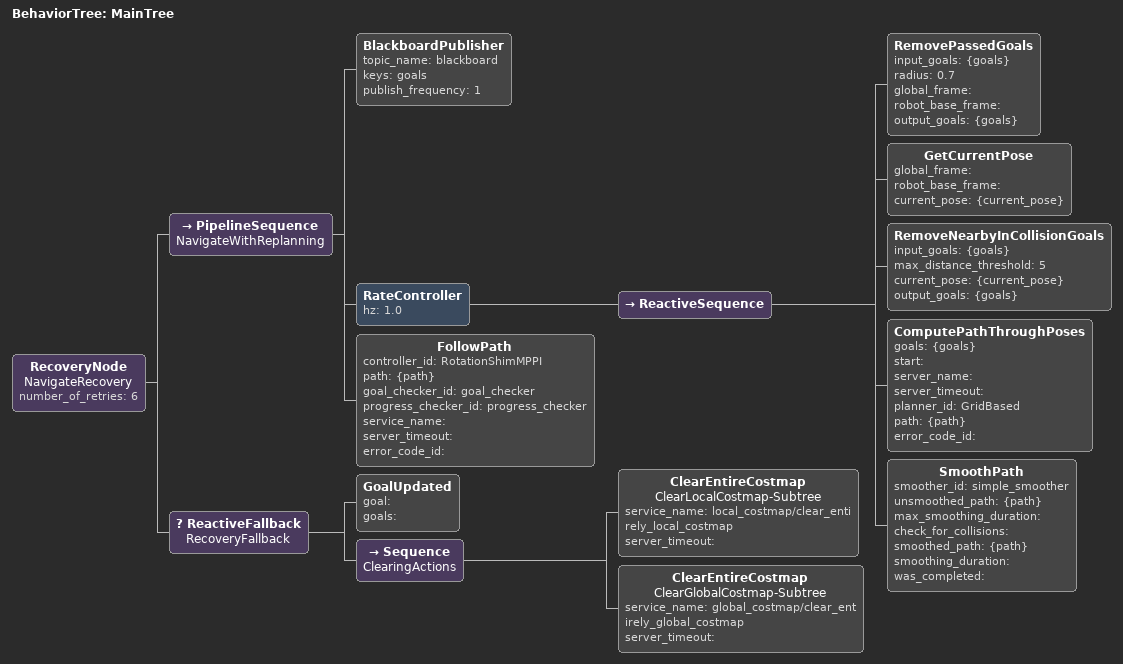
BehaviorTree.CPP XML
<?xml version="1.0" encoding="UTF-8"?>
<root BTCPP_format="4"
      main_tree_to_execute="MainTree">
  <BehaviorTree ID="MainTree">
    <RecoveryNode name="NavigateRecovery"
                  number_of_retries="6">
      <PipelineSequence name="NavigateWithReplanning">
        <BlackboardPublisher topic_name="blackboard"
                             keys="goals"
                             publish_frequency="1"/>
        <RateController hz="1.0">
          <ReactiveSequence>
            <RemovePassedGoals input_goals="{goals}"
                               radius="0.7"
                               global_frame=""
                               robot_base_frame=""
                               output_goals="{goals}"/>
            <GetCurrentPose global_frame=""
                            robot_base_frame=""
                            current_pose="{current_pose}"/>
            <RemoveNearbyInCollisionGoals input_goals="{goals}"
                                          max_distance_threshold="5"
                                          current_pose="{current_pose}"
                                          output_goals="{goals}"/>
            <ComputePathThroughPoses goals="{goals}"
                                     start=""
                                     server_name=""
                                     server_timeout=""
                                     planner_id="GridBased"
                                     path="{path}"
                                     error_code_id=""/>
            <SmoothPath smoother_id="simple_smoother"
                        unsmoothed_path="{path}"
                        max_smoothing_duration=""
                        check_for_collisions=""
                        smoothed_path="{path}"
                        smoothing_duration=""
                        was_completed=""/>
          </ReactiveSequence>
        </RateController>
        <FollowPath controller_id="RotationShimMPPI"
                    path="{path}"
                    goal_checker_id="goal_checker"
                    progress_checker_id="progress_checker"
                    service_name=""
                    server_timeout=""
                    error_code_id=""/>
      </PipelineSequence>
      <ReactiveFallback name="RecoveryFallback">
        <GoalUpdated goal=""
                     goals=""/>
        <Sequence name="ClearingActions">
          <ClearEntireCostmap name="ClearLocalCostmap-Subtree"
                              service_name="local_costmap/clear_entirely_local_costmap"
                              server_timeout=""/>
          <ClearEntireCostmap name="ClearGlobalCostmap-Subtree"
                              service_name="global_costmap/clear_entirely_global_costmap"
                              server_timeout=""/>
        </Sequence>
      </ReactiveFallback>
    </RecoveryNode>
  </BehaviorTree>

</root>
